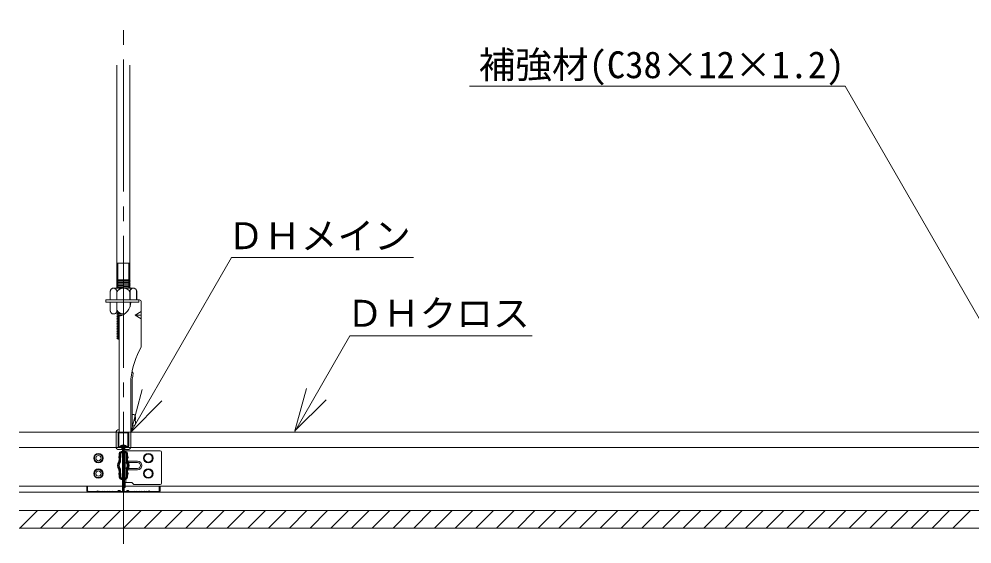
# Model space of a CAD drawing. Units: millimetres, scale not verified. Extents: x -2077 to 2023, y -1433 to 1417.
# Drawn here: x -345 to 305, y -436 to -78 of the extents above; entities that cross this region are included whole.
import ezdxf
from ezdxf.enums import TextEntityAlignment as Align

# ---------------------------------------------------------------- set-up
doc = ezdxf.new("R2010")
doc.units = ezdxf.units.MM
doc.header["$LTSCALE"] = 10
doc.linetypes.add('CHAIN2', pattern=[12, 9, -1, 1, -1])
doc.layers.add('1-0_断面', color=7, linetype='Continuous', lineweight=9)
doc.layers.add('1-2_文字', color=7, linetype='Continuous', lineweight=9)
doc.styles.add('ＭＳ ゴシック', font='')
doc.styles.get('ＭＳ ゴシック').set_extended_font_data('MS Gothic')

msp = doc.modelspace()

# ---------------------------------------------------------------- linework, layer by layer
at = {"layer": '1-0_断面', "color": 4, "linetype": 'CHAIN2'}
msp.add_line((-273.35, -435.93), (-273.35, -78.35), dxfattribs=at)
at = {"layer": '1-0_断面'}
for p, q in [((-277.85, -244.68), (-277.85, -109.68)), ((-268.85, -244.68), (-268.85, -109.68)), ((-277.05, -244.68), (-277.05, -261.68)), ((-269.65, -244.68), (-268.85, -244.68)), ((-269.65, -244.68), (-269.65, -261.68)), ((-268.85, -244.68), (-268.85, -261.68)), ((-277.75, -256.12), (-276.95, -256.7)), ((-277.75, -257.27), (-276.95, -257.85)), ((-277.75, -258.42), (-276.95, -259)), ((-277.75, -259.57), (-276.95, -260.15)), ((-268.75, -256.48), (-269.55, -257)), ((-268.75, -257.63), (-269.55, -258.15)), ((-268.75, -258.78), (-269.55, -259.3)), ((-268.75, -259.93), (-269.55, -260.45)), ((-282.35, -263.71), (-282.35, -269.68)), ((-282.25, -263.71), (-282.25, -269.68)), ((-280.1, -261.68), (-266.6, -261.68)), ((-280, -261.68), (-266.5, -261.68)), ((-277.85, -264.18), (-277.85, -269.68)), ((-277.75, -260.72), (-276.95, -261.3)), ((-277.75, -264.18), (-277.75, -269.68)), ((-268.75, -261.08), (-269.55, -261.6)), ((-269.44, -261.68), (-269.55, -261.6)), ((-268.85, -264.18), (-268.85, -269.68)), ((-268.75, -264.18), (-268.75, -269.68)), ((-264.35, -263.71), (-264.35, -269.68)), ((-264.25, -263.71), (-264.25, -269.68)), ((-262.85, -271.28), (-285.25, -271.28)), ((-282.25, -277.26), (-282.25, -271.28)), ((-277.75, -276.78), (-277.75, -271.28)), ((-268.75, -274.35), (-268.75, -271.28)), ((-262.85, -269.68), (-262.85, -271.28)), ((-261.25, -270.68), (-261.25, -301.78)), ((-277.75, -277.71), (-277.31, -277.39)), ((-277.75, -277.71), (-277.04, -277.68)), ((-277.75, -278.86), (-276.95, -278.28)), ((-277.75, -278.86), (-275.52, -278.77)), ((-277.75, -278.86), (-276.95, -279.43)), ((-277.75, -280.01), (-276.95, -279.43)), ((-276.95, -279.43), (-273.25, -279.28)), ((-277.75, -280.01), (-273.56, -279.84)), ((-277.75, -281.16), (-276.95, -280.58)), ((-277.75, -281.16), (-276.15, -281.1)), ((-277.75, -282.31), (-276.95, -281.73)), ((-277.75, -282.31), (-276.15, -282.25)), ((-277.75, -283.46), (-276.95, -282.88)), ((-277.75, -283.46), (-276.15, -283.4)), ((-277.75, -284.61), (-276.95, -284.03)), ((-277.75, -284.61), (-276.15, -284.55)), ((-277.75, -284.61), (-277.01, -285.13)), ((-277.75, -285.71), (-276.95, -285.13)), ((-277.75, -285.71), (-276.15, -285.65)), ((-277.01, -285.13), (-276.15, -285.1)), ((-276.15, -280.68), (-276.15, -359.68)), ((-265.27, -280.03), (-261.27, -280.03)), ((-277.75, -286.86), (-276.95, -286.28)), ((-277.75, -286.86), (-276.15, -286.8)), ((-277.75, -286.86), (-277.01, -287.38)), ((-277.75, -287.96), (-276.95, -287.38)), ((-277.75, -287.96), (-276.15, -287.89)), ((-277.75, -289.11), (-276.95, -288.53)), ((-277.75, -289.11), (-276.15, -289.04)), ((-277.75, -289.11), (-277.01, -289.63)), ((-277.75, -290.21), (-276.95, -289.63)), ((-277.75, -290.21), (-276.15, -290.14)), ((-277.75, -291.36), (-276.95, -290.78)), ((-277.75, -291.36), (-276.15, -291.29)), ((-277.75, -291.36), (-277.01, -291.88)), ((-277.75, -292.46), (-276.95, -291.88)), ((-277.75, -292.46), (-276.15, -292.39)), ((-277.01, -287.38), (-276.15, -287.35)), ((-277.01, -289.63), (-276.15, -289.6)), ((-277.01, -291.88), (-276.15, -291.85)), ((-277.75, -293.61), (-276.95, -293.03)), ((-277.75, -293.61), (-276.15, -293.54)), ((-277.75, -293.61), (-277.01, -294.13)), ((-277.75, -294.71), (-276.95, -294.13)), ((-277.75, -294.71), (-276.15, -294.64)), ((-277.75, -295.86), (-276.95, -295.28)), ((-277.75, -295.86), (-276.15, -295.79)), ((-277.75, -295.86), (-277.01, -296.38)), ((-277.01, -294.13), (-276.15, -294.1)), ((-277.01, -296.38), (-276.15, -296.35)), ((-268.35, -323.68), (-268.35, -369.68)), ((-267.25, -323.75), (-267.25, -358.58)), ((-267.05, -347.68), (-267.25, -347.68)), ((-265.05, -349.68), (-265.05, -351.18)), ((-267.05, -355.68), (-267.25, -355.68)), ((-265.55, -351.48), (-265.55, -351.88)), ((-265.05, -351.18), (-265.25, -351.18)), ((-265.05, -352.18), (-265.25, -352.18)), ((-265.05, -352.18), (-265.05, -353.68)), ((-344.51, -359.68), (320.19, -359.68)), ((-278.35, -360.08), (-278.35, -369.68)), ((-277, -360.68), (-277, -369.28)), ((-276.75, -360.18), (-276.75, -369.58)), ((-276.5, -369.28), (-276.5, -360.68)), ((-276.15, -358.08), (-276.35, -358.08)), ((-276.15, -359.68), (-276.25, -359.68)), ((-268.35, -359.68), (-276.15, -359.68)), ((-276, -359.68), (-270.7, -359.68)), ((-276, -360.18), (-270.7, -360.18)), ((-270.2, -369.28), (-270.2, -360.68)), ((-269.95, -359.68), (-269.95, -369.58)), ((-269.7, -360.68), (-269.7, -369.28)), ((-344.51, -370.28), (320.19, -370.28)), ((-276.25, -370.08), (-274.35, -370.08)), ((-275.63, -369.62), (-274.88, -368.87)), ((-275.29, -369.99), (-274.53, -369.23)), ((-274.35, -370.08), (-274.35, -371.68)), ((-273.85, -369.51), (-273.85, -399.68)), ((-273.35, -369.51), (-273.35, -399.68)), ((-272.85, -369.51), (-272.85, -399.68)), ((-270.45, -370.08), (-272.35, -370.08)), ((-272.35, -370.08), (-272.35, -371.68)), ((-271.4, -369.99), (-272.16, -369.23)), ((-271.07, -369.62), (-271.81, -368.87)), ((-276.54, -377.15), (-276.18, -375.15)), ((-274.35, -371.68), (-276.35, -371.68)), ((-276.18, -375.15), (-276.16, -374.24)), ((-276.18, -375.15), (-275.68, -375.15)), ((-276.05, -377.48), (-275.69, -375.48)), ((-275.69, -375.48), (-275.66, -374.26)), ((-275.19, -375.48), (-275.69, -375.48)), ((-275.55, -377.48), (-275.19, -375.48)), ((-275.34, -379.97), (-275.16, -374.27)), ((-274.86, -372.98), (-273.85, -372.98)), ((-274.86, -373.48), (-273.85, -373.48)), ((-274.86, -373.98), (-273.85, -373.98)), ((-271.84, -372.98), (-272.85, -372.98)), ((-271.84, -373.48), (-272.85, -373.48)), ((-271.84, -373.98), (-272.85, -373.98)), ((-271.55, -372.48), (-272.65, -372.48)), ((-272.65, -372.48), (-272.65, -393.98)), ((-272.65, -373.98), (-271.65, -373.98)), ((-270.35, -371.68), (-272.35, -371.68)), ((-271.65, -393.98), (-271.65, -372.48)), ((-271.55, -372.48), (-248.35, -372.48)), ((-271.36, -379.97), (-271.54, -374.27)), ((-271.5, -375.48), (-271, -375.48)), ((-271.15, -377.48), (-271.5, -375.48)), ((-271, -375.48), (-271.04, -374.26)), ((-270.51, -375.15), (-271.01, -375.15)), ((-270.65, -377.48), (-271, -375.48)), ((-270.51, -375.15), (-270.54, -374.24)), ((-270.16, -377.15), (-270.51, -375.15)), ((-247.35, -373.48), (-247.35, -394.48)), ((-276.26, -377.67), (-276.54, -377.15)), ((-275.99, -377.15), (-276.54, -377.15)), ((-276.34, -379.94), (-276.26, -377.67)), ((-275.95, -377.67), (-276.26, -377.67)), ((-275.77, -378), (-276.05, -377.48)), ((-275.55, -377.48), (-276.05, -377.48)), ((-275.84, -379.95), (-275.77, -378)), ((-275.27, -378), (-275.77, -378)), ((-275.27, -378), (-275.55, -377.48)), ((-271.65, -380.68), (-272.65, -380.68)), ((-263.65, -379.48), (-271.65, -379.48)), ((-263.65, -380.48), (-271.65, -380.48)), ((-271.42, -378), (-271.15, -377.48)), ((-271.42, -378), (-270.92, -378)), ((-271.15, -377.48), (-270.65, -377.48)), ((-270.92, -378), (-270.65, -377.48)), ((-270.86, -379.95), (-270.92, -378)), ((-270.75, -377.67), (-270.43, -377.67)), ((-270.71, -377.15), (-270.16, -377.15)), ((-270.43, -377.67), (-270.16, -377.15)), ((-270.36, -379.94), (-270.43, -377.67)), ((-276.26, -387.29), (-276.54, -387.81)), ((-275.99, -387.81), (-276.54, -387.81)), ((-276.54, -387.81), (-276.18, -389.81)), ((-276.34, -385.02), (-276.26, -387.29)), ((-275.95, -387.29), (-276.26, -387.29)), ((-276.18, -389.81), (-275.68, -389.81)), ((-276.18, -389.81), (-276.16, -390.72)), ((-275.77, -386.96), (-276.05, -387.48)), ((-275.55, -387.48), (-276.05, -387.48)), ((-276.05, -387.48), (-275.69, -389.48)), ((-275.84, -385.01), (-275.95, -384.71)), ((-275.84, -385.01), (-275.77, -386.96)), ((-275.27, -386.96), (-275.77, -386.96)), ((-275.19, -389.48), (-275.69, -389.48)), ((-275.69, -389.48), (-275.66, -390.71)), ((-275.27, -386.96), (-275.55, -387.48)), ((-275.55, -387.48), (-275.19, -389.48)), ((-275.34, -384.99), (-275.16, -390.69)), ((-272.65, -384.28), (-271.65, -384.28)), ((-263.65, -384.48), (-271.65, -384.48)), ((-263.65, -385.48), (-271.65, -385.48)), ((-271.36, -384.99), (-271.54, -390.69)), ((-271.15, -387.48), (-271.5, -389.48)), ((-271.5, -389.48), (-271, -389.48)), ((-271.42, -386.96), (-271.15, -387.48)), ((-271.42, -386.96), (-270.92, -386.96)), ((-271.15, -387.48), (-270.65, -387.48)), ((-271, -389.48), (-271.04, -390.71)), ((-270.51, -389.81), (-271.01, -389.81)), ((-270.65, -387.48), (-271, -389.48)), ((-270.86, -385.01), (-270.92, -386.96)), ((-270.92, -386.96), (-270.65, -387.48)), ((-270.75, -387.29), (-270.43, -387.29)), ((-270.71, -387.81), (-270.16, -387.81)), ((-270.51, -389.81), (-270.54, -390.72)), ((-270.16, -387.81), (-270.51, -389.81)), ((-270.36, -385.02), (-270.43, -387.29)), ((-270.43, -387.29), (-270.16, -387.81)), ((-274.86, -390.98), (-273.85, -390.98)), ((-274.86, -391.48), (-273.85, -391.48)), ((-274.86, -391.98), (-273.85, -391.98)), ((-273.85, -394.58), (-272.15, -394.58)), ((-271.84, -390.98), (-272.85, -390.98)), ((-271.84, -391.48), (-272.85, -391.48)), ((-271.84, -391.98), (-272.85, -391.98)), ((-272.65, -390.98), (-271.65, -390.98)), ((-272.15, -397.58), (-272.15, -394.58)), ((1598.75, -396.68), (-344.51, -396.68)), ((1598.75, -400.68), (-344.51, -400.68)), ((-298.35, -399.68), (-298.35, -396.68)), ((-297.35, -400.18), (-291.62, -400.18)), ((-297.35, -400.68), (-291.62, -400.68)), ((-291.34, -399.99), (-291.48, -400.12)), ((-290.99, -400.34), (-291.13, -400.48)), ((-290.71, -400.34), (-290.57, -400.48)), ((-290.22, -400.12), (-290.35, -399.99)), ((-289.91, -400.18), (-290.07, -400.18)), ((-289.91, -400.68), (-290.07, -400.68)), ((-288.78, -400.18), (-288.21, -400.18)), ((-288.78, -400.68), (-288.21, -400.68)), ((-287.08, -400.18), (-286.51, -400.18)), ((-286.51, -400.68), (-287.08, -400.68)), ((-285.38, -400.18), (-284.81, -400.18)), ((-284.81, -400.68), (-285.38, -400.68)), ((-283.68, -400.18), (-283.11, -400.18)), ((-283.68, -400.68), (-283.11, -400.68)), ((-281.98, -400.18), (-281.41, -400.18)), ((-281.41, -400.68), (-281.98, -400.68)), ((-277.4, -400.18), (-280.28, -400.18)), ((-280.28, -400.68), (-277.41, -400.68)), ((-277.09, -400.04), (-276.94, -399.85)), ((-276.55, -400.17), (-276.71, -400.36)), ((-275.94, -400.17), (-275.79, -400.36)), ((-275.4, -400.04), (-275.56, -399.85)), ((-274.35, -400.18), (-275.1, -400.18)), ((-275.1, -400.68), (-274.35, -400.68)), ((-273.85, -397.58), (-272.15, -397.58)), ((-273.35, -406.88), (-273.35, -400.68)), ((-272.35, -400.18), (-271.6, -400.18)), ((-271.6, -400.68), (-272.35, -400.68)), ((-271.29, -400.04), (-271.14, -399.85)), ((-270.75, -400.17), (-270.91, -400.36)), ((-270.14, -400.17), (-269.99, -400.36)), ((-269.6, -400.04), (-269.76, -399.85)), ((-269.3, -400.18), (-266.41, -400.18)), ((-269.28, -400.68), (-266.41, -400.68)), ((-264.71, -400.18), (-265.28, -400.18)), ((-265.28, -400.68), (-264.71, -400.68)), ((-263.01, -400.18), (-263.58, -400.18)), ((-263.58, -400.68), (-263.01, -400.68)), ((-261.31, -400.18), (-261.88, -400.18)), ((-261.88, -400.68), (-261.31, -400.68)), ((-259.61, -400.18), (-260.18, -400.18)), ((-260.18, -400.68), (-259.61, -400.68)), ((-257.91, -400.18), (-258.48, -400.18)), ((-258.48, -400.68), (-257.91, -400.68)), ((-256.78, -400.18), (-256.62, -400.18)), ((-256.78, -400.68), (-256.62, -400.68)), ((-256.48, -400.12), (-256.34, -399.99)), ((-255.99, -400.34), (-256.13, -400.48)), ((-255.71, -400.34), (-255.57, -400.48)), ((-255.35, -399.99), (-255.22, -400.12)), ((-249.35, -400.18), (-255.07, -400.18)), ((-249.35, -400.68), (-255.07, -400.68)), ((-248.85, -396.68), (-248.85, -399.68)), ((-248.35, -396.68), (-248.85, -396.68)), ((-248.35, -399.68), (-248.35, -396.68)), ((1598.75, -413.18), (-344.51, -413.18)), ((-343.99, -425.18), (-331.99, -413.18)), ((-329.85, -425.18), (-317.85, -413.18)), ((-315.7, -425.18), (-303.7, -413.18)), ((-301.56, -425.18), (-289.56, -413.18)), ((-287.42, -425.18), (-275.42, -413.18)), ((-273.28, -425.18), (-261.28, -413.18)), ((-259.14, -425.18), (-247.14, -413.18)), ((-244.99, -425.18), (-232.99, -413.18)), ((-230.85, -425.18), (-218.85, -413.18)), ((-216.71, -425.18), (-204.71, -413.18)), ((-202.57, -425.18), (-190.57, -413.18)), ((-188.43, -425.18), (-176.43, -413.18)), ((-174.28, -425.18), (-162.28, -413.18)), ((-160.14, -425.18), (-148.14, -413.18)), ((-146, -425.18), (-134, -413.18)), ((-131.86, -425.18), (-119.86, -413.18)), ((-117.71, -425.18), (-105.71, -413.18)), ((-103.57, -425.18), (-91.57, -413.18)), ((-89.43, -425.18), (-77.43, -413.18)), ((-75.29, -425.18), (-63.29, -413.18)), ((-61.15, -425.18), (-49.15, -413.18)), ((-47, -425.18), (-35, -413.18)), ((-32.86, -425.18), (-20.86, -413.18)), ((-18.72, -425.18), (-6.72, -413.18)), ((-4.58, -425.18), (7.42, -413.18)), ((9.56, -425.18), (21.56, -413.18)), ((23.71, -425.18), (35.71, -413.18)), ((37.85, -425.18), (49.85, -413.18)), ((51.99, -425.18), (63.99, -413.18)), ((66.13, -425.18), (78.13, -413.18)), ((80.28, -425.18), (92.28, -413.18)), ((94.42, -425.18), (106.42, -413.18)), ((108.56, -425.18), (120.56, -413.18)), ((122.7, -425.18), (134.7, -413.18)), ((136.84, -425.18), (148.84, -413.18)), ((150.99, -425.18), (162.99, -413.18)), ((165.13, -425.18), (177.13, -413.18)), ((179.27, -425.18), (191.27, -413.18)), ((193.41, -425.18), (205.41, -413.18)), ((207.55, -425.18), (219.55, -413.18)), ((221.7, -425.18), (233.7, -413.18)), ((235.84, -425.18), (247.84, -413.18)), ((249.98, -425.18), (261.98, -413.18)), ((264.12, -425.18), (276.12, -413.18)), ((278.27, -425.18), (290.27, -413.18)), ((292.41, -425.18), (304.41, -413.18)), ((1598.75, -425.18), (-344.51, -425.18))]:
    msp.add_line(p, q, dxfattribs=at)
for points in [[(-269.65, -244.68), (-277.85, -244.68), (-277.85, -261.68)], [(-277.75, -256.12), (-276.95, -255.55), (-269.55, -255.85)], [(-277.75, -256.12), (-268.75, -256.48), (-269.55, -255.85)], [(-277.75, -257.27), (-276.95, -256.7), (-269.55, -257)], [(-277.75, -257.27), (-268.75, -257.63), (-269.55, -257)], [(-277.75, -258.42), (-276.95, -257.85), (-269.55, -258.15)], [(-277.75, -258.42), (-268.75, -258.78), (-269.55, -258.15)], [(-277.75, -259.57), (-276.95, -259), (-269.55, -259.3)], [(-277.75, -259.57), (-268.75, -259.93), (-269.55, -259.3)], [(-277.75, -260.72), (-276.95, -260.15), (-269.55, -260.45)], [(-277.75, -260.72), (-268.75, -261.08), (-269.55, -260.45)], [(-277.49, -261.68), (-276.95, -261.3), (-269.55, -261.6)], [(-262.25, -269.68), (-285.25, -269.68), (-285.25, -271.28)], [(-277.75, -277.71), (-276.95, -278.28), (-276.38, -278.26)], [(-261.27, -282.53), (-265.27, -280.03), (-261.27, -277.53)], [(-277.75, -280.01), (-276.95, -280.58), (-275.39, -280.52)], [(-277.75, -281.16), (-276.95, -281.73), (-276.15, -281.7)], [(-277.75, -282.31), (-276.95, -282.88), (-276.15, -282.85)], [(-277.75, -283.46), (-276.95, -284.03), (-276.15, -284)], [(-277.75, -285.71), (-276.95, -286.28), (-276.15, -286.25)], [(-277.75, -287.96), (-276.95, -288.53), (-276.15, -288.5)], [(-277.75, -290.21), (-276.95, -290.78), (-276.15, -290.75)], [(-277.75, -292.46), (-276.95, -293.03), (-276.15, -293)], [(-277.75, -294.71), (-276.95, -295.28), (-276.15, -295.25)], [(-272.65, -393.98), (-267.65, -393.98), (-266.15, -395.48), (-248.35, -395.48)], [(-298.35, -396.68), (-297.85, -396.68), (-297.85, -399.68)]]:
    msp.add_lwpolyline(points, dxfattribs=at)
for centre, radius in [((-290.35, -377.48), 3.25), ((-290.35, -377.48), 2.75), ((-290.35, -377.48), 1.75), ((-256.35, -377.48), 3.25), ((-256.35, -377.48), 2.75), ((-290.35, -387.98), 3.25), ((-290.35, -387.98), 2.75), ((-290.35, -387.98), 1.75), ((-256.35, -387.98), 3.25), ((-256.35, -387.98), 2.75)]:
    msp.add_circle(centre, radius, dxfattribs=at)
for centre, radius, start, end in [((-280.1, -263.94), 2.26, 353.97442, 186.02558), ((-280, -263.94), 2.26, 353.97439, 173.97475), ((-273.35, -266.98), 5.3, 31.89079, 148.10921), ((-273.25, -266.98), 5.3, 31.89078, 148.10921), ((-266.6, -263.94), 2.26, 353.97442, 186.02558), ((-266.5, -263.94), 2.26, 6.02525, 186.02559), ((-277.76, -271.31), 9.51, 279.75018, 0.16072), ((-262.25, -270.68), 1, 0, 90), ((-280, -277.02), 2.26, 186.02525, 6.02561), ((-273.25, -273.98), 5.3, 211.89079, 278.20586), ((-207.86, -331.19), 60.95, 151.1513, 172.92321), ((-267.73, -319.76), 1.1, 345.42479, 78.8), ((-207.86, -331.19), 59.85, 169.26019, 172.8584), ((-267.05, -349.68), 2, 0, 90), ((-267.05, -353.68), 2, 270, 0), ((-265.25, -351.48), 0.3, 90, 180), ((-265.25, -351.88), 0.3, 180, 270), ((-276.35, -360.08), 2, 90, 180), ((-276, -360.68), 1, 90, 180), ((-276.25, -360.18), 0.5, 90, 180), ((-276, -360.68), 0.5, 90, 180), ((-270.7, -360.68), 1, 0, 90), ((-270.7, -360.68), 0.5, 0, 90), ((-268.35, -358.58), 1.1, 270, 0), ((-276.35, -369.68), 2, 180, 270), ((-276, -369.28), 1, 180, 315), ((-276.25, -369.58), 0.5, 180, 270), ((-276, -369.28), 0.5, 180, 317.84797), ((-274.25, -369.51), 0.9, 0, 135), ((-274.25, -369.51), 0.4, 0, 135), ((-272.45, -369.51), 0.9, 45, 180), ((-272.45, -369.51), 0.4, 45, 180), ((-270.7, -369.28), 1, 225, 0), ((-270.7, -369.28), 0.5, 222.15203, 0), ((-270.45, -369.58), 0.5, 270, 0), ((-270.35, -369.68), 2, 270, 0), ((-274.86, -374.28), 1.3, 90, 178.19815), ((-274.86, -374.28), 0.8, 90, 178.19815), ((-274.86, -374.28), 0.3, 90, 178.19815), ((-271.84, -374.28), 1.3, 1.80185, 90), ((-271.84, -374.28), 0.8, 1.80185, 90), ((-271.84, -374.28), 0.3, 1.80185, 90), ((-248.35, -373.48), 1, 0, 90), ((-273.25, -382.48), 4, 140.5317, 219.4683), ((-273.25, -382.48), 3.5, 140.5317, 219.4683), ((-273.25, -382.48), 3, 140.5317, 219.4683), ((-276.34, -379.94), 0.5, 320.5317, 358.19815), ((-276.34, -379.94), 1, 320.5317, 358.19815), ((-270.36, -379.94), 1, 181.80185, 219.4683), ((-273.45, -382.48), 3, 320.5317, 39.4683), ((-270.36, -379.94), 0.5, 181.80185, 219.4683), ((-273.45, -382.48), 3.5, 320.5317, 39.4683), ((-273.45, -382.48), 4, 320.5317, 39.4683), ((-263.65, -382.48), 3, 270, 90), ((-263.65, -382.48), 2, 270, 90), ((-276.34, -385.02), 1, 1.80185, 39.4683), ((-270.36, -385.02), 1, 140.5317, 178.19815), ((-270.36, -385.02), 0.5, 140.5317, 178.19815), ((-274.86, -390.68), 1.3, 181.80185, 270), ((-274.86, -390.68), 0.8, 181.80185, 270), ((-274.86, -390.68), 0.3, 181.80185, 270), ((-271.84, -390.68), 0.3, 270, 358.19815), ((-271.84, -390.68), 0.8, 270, 358.19815), ((-271.84, -390.68), 1.3, 270, 358.19815), ((-248.35, -394.48), 1, 270, 0), ((-297.35, -399.68), 1, 180, 270), ((-297.35, -399.68), 0.5, 180, 270), ((-291.62, -399.98), 0.2, 270, 315), ((-291.62, -399.98), 0.7, 270, 315), ((-290.85, -400.48), 0.7, 45, 135), ((-290.85, -400.48), 0.2, 45, 135), ((-290.07, -399.98), 0.7, 225, 270), ((-290.07, -399.98), 0.2, 225, 270), ((-289.91, -399.98), 0.2, 270, 308.94244), ((-289.91, -399.98), 0.7, 270, 308.94244), ((-289.35, -400.68), 0.7, 51.05756, 128.94244), ((-289.35, -400.68), 0.2, 53.1301, 128.94244), ((-288.78, -399.98), 0.7, 231.05756, 270), ((-288.78, -399.98), 0.2, 231.05756, 270), ((-288.21, -399.98), 0.2, 270, 308.94244), ((-288.21, -399.98), 0.7, 270, 308.94244), ((-287.65, -400.68), 0.7, 51.05756, 128.94244), ((-287.65, -400.68), 0.2, 51.05756, 126.8699), ((-287.08, -399.98), 0.7, 231.05756, 270), ((-287.08, -399.98), 0.2, 231.05756, 270), ((-286.51, -399.98), 0.2, 270, 308.94244), ((-286.51, -399.98), 0.7, 270, 308.94244), ((-285.95, -400.68), 0.7, 51.05756, 128.94244), ((-285.95, -400.68), 0.2, 51.05756, 126.8699), ((-285.38, -399.98), 0.7, 231.05756, 270), ((-285.38, -399.98), 0.2, 231.05756, 270), ((-284.81, -399.98), 0.2, 270, 308.94244), ((-284.81, -399.98), 0.7, 270, 308.94244), ((-284.25, -400.68), 0.7, 51.05756, 128.94244), ((-284.25, -400.68), 0.2, 51.05756, 126.8699), ((-283.68, -399.98), 0.7, 231.05756, 270), ((-283.68, -399.98), 0.2, 231.05756, 270), ((-283.11, -399.98), 0.2, 270, 308.94244), ((-283.11, -399.98), 0.7, 270, 308.94244), ((-282.55, -400.68), 0.7, 51.05756, 128.94244), ((-282.55, -400.68), 0.2, 51.05756, 126.8699), ((-281.98, -399.98), 0.7, 231.05756, 270), ((-281.98, -399.98), 0.2, 231.05756, 270), ((-281.41, -399.98), 0.2, 270, 308.94244), ((-281.41, -399.98), 0.7, 270, 308.94244), ((-280.85, -400.68), 0.7, 51.05756, 128.94244), ((-280.85, -400.68), 0.2, 51.05756, 126.8699), ((-280.28, -399.98), 0.7, 231.05756, 270), ((-280.28, -399.98), 0.2, 231.05756, 270), ((-277.4, -399.78), 0.4, 270, 320), ((-277.4, -399.78), 0.9, 270, 320), ((-276.25, -400.43), 0.9, 40, 140), ((-276.25, -400.43), 0.4, 40, 140), ((-275.1, -399.78), 0.9, 220, 270), ((-275.1, -399.78), 0.4, 220, 270), ((-274.35, -399.68), 1, 270, 0), ((-274.35, -399.68), 0.5, 270, 0), ((-272.35, -399.68), 1, 180, 270), ((-272.35, -399.68), 0.5, 180, 270), ((-271.6, -399.78), 0.4, 270, 320), ((-271.6, -399.78), 0.9, 270, 320), ((-270.45, -400.43), 0.9, 40, 140), ((-270.45, -400.43), 0.4, 40, 140), ((-269.3, -399.78), 0.9, 220, 270), ((-269.3, -399.78), 0.4, 220, 270), ((-266.41, -399.98), 0.2, 270, 308.94244), ((-266.41, -399.98), 0.7, 270, 308.94244), ((-265.85, -400.68), 0.7, 51.05756, 128.94244), ((-265.85, -400.68), 0.2, 53.1301, 128.94244), ((-265.28, -399.98), 0.7, 231.05756, 270), ((-265.28, -399.98), 0.2, 231.05756, 270), ((-264.71, -399.98), 0.2, 270, 308.94244), ((-264.71, -399.98), 0.7, 270, 308.94244), ((-264.15, -400.68), 0.7, 51.05756, 128.94244), ((-264.15, -400.68), 0.2, 53.1301, 128.94244), ((-263.58, -399.98), 0.7, 231.05756, 270), ((-263.58, -399.98), 0.2, 231.05756, 270), ((-263.01, -399.98), 0.2, 270, 308.94244), ((-263.01, -399.98), 0.7, 270, 308.94244), ((-262.45, -400.68), 0.7, 51.05756, 128.94244), ((-262.45, -400.68), 0.2, 53.1301, 128.94244), ((-261.88, -399.98), 0.7, 231.05756, 270), ((-261.88, -399.98), 0.2, 231.05756, 270), ((-261.31, -399.98), 0.2, 270, 308.94244), ((-261.31, -399.98), 0.7, 270, 308.94244), ((-260.75, -400.68), 0.7, 51.05756, 128.94244), ((-260.75, -400.68), 0.2, 53.1301, 128.94244), ((-260.18, -399.98), 0.7, 231.05756, 270), ((-260.18, -399.98), 0.2, 231.05756, 270), ((-259.61, -399.98), 0.2, 270, 308.94244), ((-259.61, -399.98), 0.7, 270, 308.94244), ((-259.05, -400.68), 0.7, 51.05756, 128.94244), ((-259.05, -400.68), 0.2, 53.1301, 128.94244), ((-258.48, -399.98), 0.7, 231.05756, 270), ((-258.48, -399.98), 0.2, 231.05756, 270), ((-257.91, -399.98), 0.2, 270, 308.94244), ((-257.91, -399.98), 0.7, 270, 308.94244), ((-257.35, -400.68), 0.7, 51.05756, 128.94244), ((-257.35, -400.68), 0.2, 51.05756, 126.8699), ((-256.78, -399.98), 0.7, 231.05756, 270), ((-256.78, -399.98), 0.2, 231.05756, 270), ((-256.62, -399.98), 0.2, 270, 315), ((-256.62, -399.98), 0.7, 270, 315), ((-255.85, -400.48), 0.7, 45, 135), ((-255.85, -400.48), 0.2, 45, 135), ((-255.07, -399.98), 0.7, 225, 270), ((-255.07, -399.98), 0.2, 225, 270), ((-249.35, -399.68), 0.5, 270, 0), ((-249.35, -399.68), 1, 270, 0)]:
    msp.add_arc(centre, radius, start, end, dxfattribs=at)
at = {"layer": '1-2_文字'}
for p, q in [((218.16, -124.13), (-37.23, -124.13)), ((-199.68, -240.75), (-268.35, -359.68)), ((-199.68, -240.75), (-75.35, -240.75)), ((-118.86, -294.11), (-156.71, -359.68)), ((-118.86, -294.11), (5.48, -294.11)), ((-268.35, -359.68), (-260.58, -330.7)), ((-156.31, -358.98), (-148.54, -330)), ((-156.31, -358.98), (-135.09, -337.77)), ((-268.35, -359.68), (-247.13, -338.47))]:
    msp.add_line(p, q, dxfattribs=at)
msp.add_lwpolyline([(218.16, -124.13), (219.03, -124.13), (334.19, -323.59)], dxfattribs=at)

# ---------------------------------------------------------------- texts
at = {"layer": '1-2_文字', "style": 'ＭＳ ゴシック'}
for s, p in [('補強材(C38×12×1.2)', (-30.97, -124.13)), ('ＤＨメイン', (-202.37, -240.62)), ('ＤＨクロス', (-121.26, -293.49))]:
    msp.add_text(s, height=18.33, dxfattribs=at).set_placement(p, align=Align.BOTTOM_LEFT)

doc.saveas('drawing.dxf')
